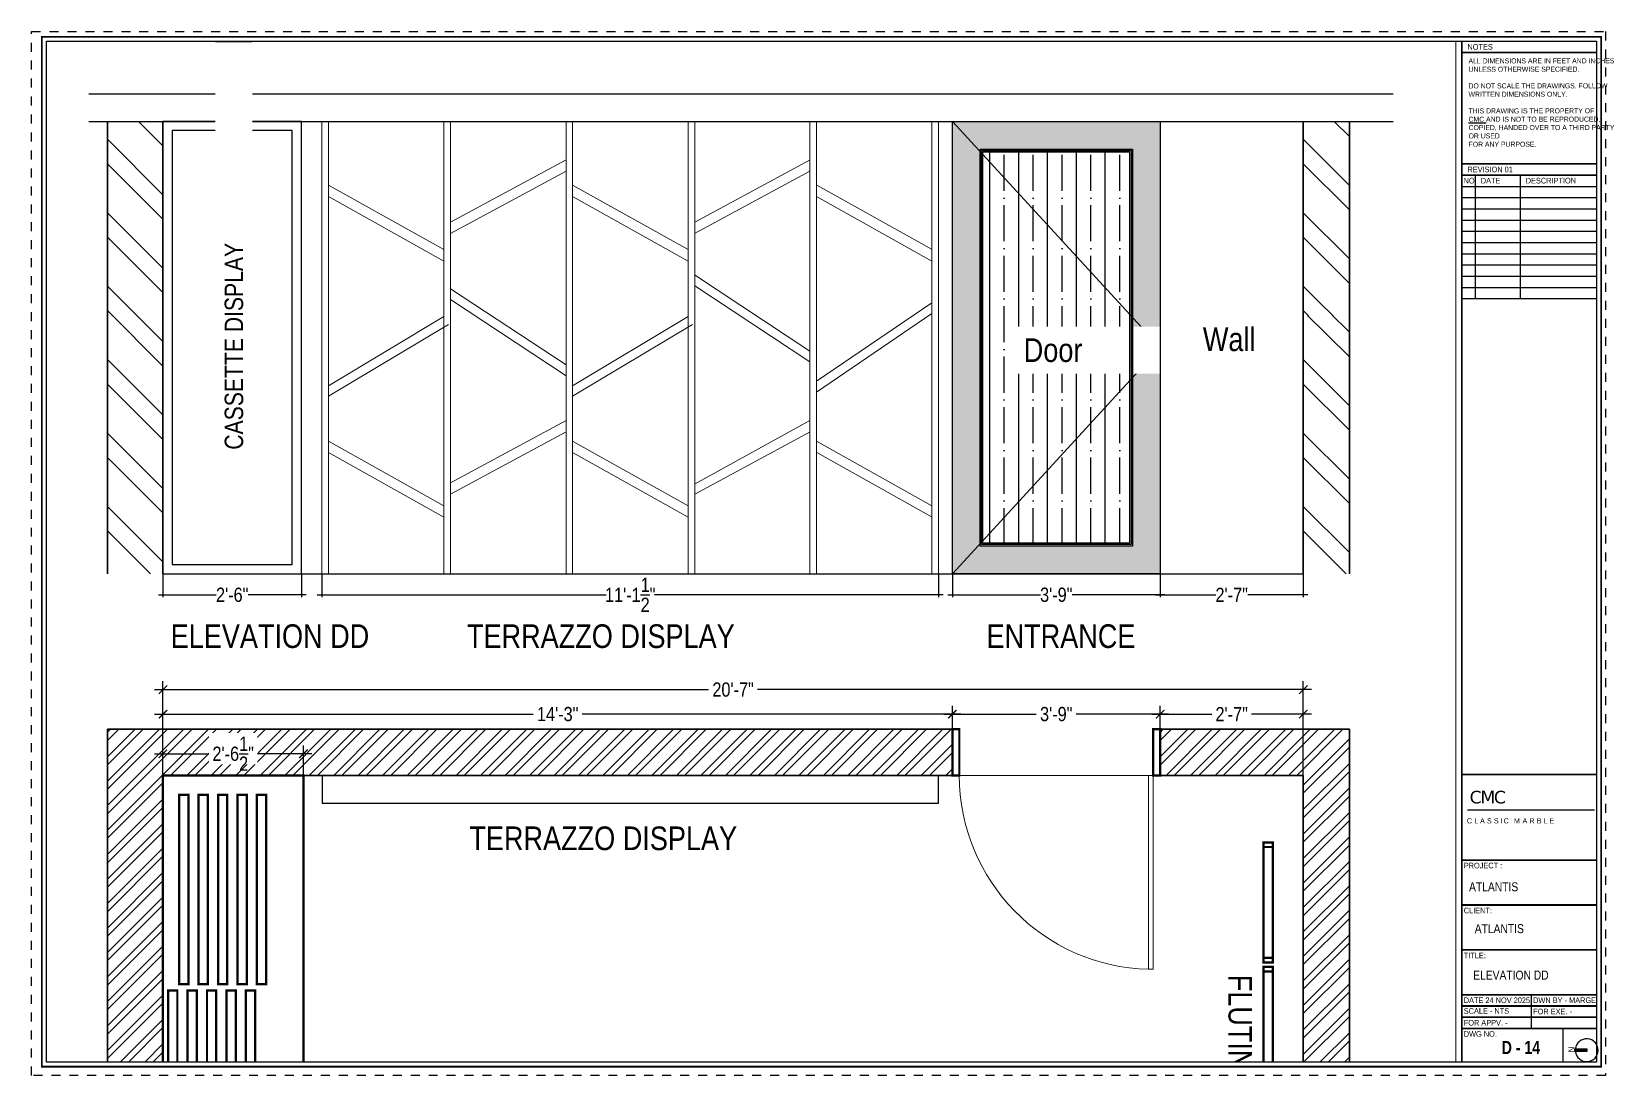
# Paper-space layout 'ELEVATION DD' of a CAD drawing. Header units: inches. Extents: x -0.6 to 16.9, y -0.1 to 11.6.
# The model-space entities are those that its viewports show. They can reach past a viewport. Long polylines and large blocks are cut down to what shows.
import ezdxf

# ---------------------------------------------------------------- set-up
doc = ezdxf.new("R2010")
doc.units = ezdxf.units.IN
doc.header["$LTSCALE"] = 0.05
doc.header["$MEASUREMENT"] = 0
doc.header["$PDMODE"] = 3
doc.header["$PDSIZE"] = -4
for name, pattern in [('A2-XREF-115_FURN$0$HIDDEN', [0.375, 0.25, -0.125]), ('ACAD_ISO03W100', [30, 12, -18]), ('CONTINOUS', [0]), ('DASHED2', [0.375, 0.25, -0.125])]:
    doc.linetypes.add(name, pattern=pattern)
doc.layers.get('Defpoints').update_dxf_attribs({"linetype": 'DASHED2'})
for name, color, linetype in [('Civil Dimension - Text', 7, 'Continuous'), ('Eleavtion', 11, 'Continuous'), ('Flooring Layout', 7, 'Continuous'), ('Furniture text & dimension', 7, 'Continuous'), ('Rk_Sheet format', 40, 'Continuous'), ('Rk_Sheet Format text', 8, 'Continuous'), ('Sheet format', 1, 'Continuous'), ('text', 4, 'Continuous')]:
    doc.layers.add(name, color=color, linetype=linetype)
for name, color, linetype, lineweight in [('FURNITURE', 1, 'Continuous', 18), ('hatch', 7, 'Continuous', 25), ('WALL', 7, 'Continuous', 35)]:
    doc.layers.add(name, color=color, linetype=linetype, lineweight=lineweight)
doc.layers.add('Nplot', color=3, linetype='Continuous', plot=False)
doc.styles.add('4MMOF3-8', font='ARIALN.TTF', dxfattribs={"height": 5.12})
doc.styles.add('9-128OF1-4', font='ARIALN.TTF', dxfattribs={"height": 3.0792})
doc.styles.add('W1', font='')
doc.styles.add('W2', font='ARIALN.TTF')
doc.styles.get('W1').set_extended_font_data('Arial Black', italic=True)
doc.dimstyles.new('DIM 1-4', dxfattribs={"dimtxt": 3.0792, "dimasz": 1.82, "dimexe": 1.82, "dimexo": 0, "dimgap": 0.09, "dimtad": 0, "dimzin": 0, "dimdsep": 46, "dimlunit": 4, "dimtxsty": '9-128OF1-4', "dimblk": 'ARCHTICK', "dimcen": 1.8125, "dimdle": 1.82, "dimclrd": 8, "dimclre": 8, "dimadec": 0, "dimazin": 0, "dimtfac": 1, "dimtofl": 0, "dimtmove": 0, "dimatfit": 3, "dimldrblk": 'OPEN90', "dimfxl": 1, "dimtolj": 1, "dimtzin": 0, "dimlwd": -1, "dimarcsym": 0})
pattern_1 = [(225, (40678.6833, -16349.4024), (2.65165043, -2.65165043), []), (225, (40676.9155, -16349.4024), (2.65165043, -2.65165043), [])]

# ---------------------------------------------------------------- blocks, each defined once
blk = doc.blocks.new('_ArchTick')
at = {"color": 0, "const_width": 0.15}
blk.add_lwpolyline([(-0.5, -0.5), (0.5, 0.5)], dxfattribs=at)
blk = doc.blocks.new('*D484')
at = {"layer": 'Defpoints', "color": 0, "ltscale": 50, "transparency": 16777216}
for p in [(-43807.2, -11925.15), (-43673.62, -11925.15), (-43673.62, -11929.73)]:
    blk.add_point(p, dxfattribs=at)
at = {"layer": 'Flooring Layout', "color": 8, "linetype": 'ACAD_ISO03W100', "lineweight": -2, "ltscale": 50, "transparency": 16777216}
for p, q in [((-43807.2, -11925.15), (-43807.2, -11930.23)), ((-43673.62, -11925.15), (-43673.62, -11930.23))]:
    blk.add_line(p, q, dxfattribs=at)
at = {"layer": 'Flooring Layout', "color": 8, "linetype": 'ACAD_ISO03W100', "ltscale": 50, "transparency": 16777216}
for p, q in [((-43808.2, -11929.73), (-43745.64, -11929.73)), ((-43672.62, -11929.73), (-43735.17, -11929.73))]:
    blk.add_line(p, q, dxfattribs=at)
at = {"layer": 'Flooring Layout', "color": 8, "ltscale": 50, "transparency": 16777216, "xscale": 0.25, "yscale": 0.25, "zscale": 0.25, "rotation": 180}
blk.add_blockref('_ArchTick', (-43807.2, -11929.73), dxfattribs=at)
at = {"layer": 'Flooring Layout', "color": 8, "ltscale": 50, "transparency": 16777216, "xscale": 0.25, "yscale": 0.25, "zscale": 0.25}
blk.add_blockref('_ArchTick', (-43673.62, -11929.73), dxfattribs=at)
at = {"layer": 'Flooring Layout', "color": 0, "ltscale": 50, "transparency": 16777216, "insert": (-43740.41, -11929.73), "char_height": 3.0792, "attachment_point": 5, "style": '9-128OF1-4'}
blk.add_mtext('\\A1;11\'-1{\\H1x;\\S1/2;}"', dxfattribs=at)
blk = doc.blocks.new('_Open90')
at = {"color": 0, "linetype": 'ByBlock', "lineweight": -2}
for p, q in [((0, 0), (-1, 0)), ((-0.5, 0.5), (0, 0)), ((0, 0), (-0.5, -0.5))]:
    blk.add_line(p, q, dxfattribs=at)
blk = doc.blocks.new('*D494')
at = {"layer": 'Defpoints', "color": 0, "ltscale": 50, "transparency": 16777216}
for p in [(-43670.62, -11925.15), (-43625.62, -11925.15), (-43625.62, -11929.73)]:
    blk.add_point(p, dxfattribs=at)
at = {"layer": 'Flooring Layout', "color": 8, "linetype": 'ACAD_ISO03W100', "lineweight": -2, "ltscale": 50, "transparency": 16777216}
for p, q in [((-43670.62, -11925.15), (-43670.62, -11930.23)), ((-43625.62, -11925.15), (-43625.62, -11930.23))]:
    blk.add_line(p, q, dxfattribs=at)
at = {"layer": 'Flooring Layout', "color": 8, "linetype": 'ACAD_ISO03W100', "ltscale": 50, "transparency": 16777216}
for p, q in [((-43671.62, -11929.73), (-43651.57, -11929.73)), ((-43624.62, -11929.73), (-43644.67, -11929.73))]:
    blk.add_line(p, q, dxfattribs=at)
at = {"layer": 'Flooring Layout', "color": 8, "ltscale": 50, "transparency": 16777216, "xscale": 0.25, "yscale": 0.25, "zscale": 0.25, "rotation": 180}
blk.add_blockref('_ArchTick', (-43670.62, -11929.73), dxfattribs=at)
at = {"layer": 'Flooring Layout', "color": 8, "ltscale": 50, "transparency": 16777216, "xscale": 0.25, "yscale": 0.25, "zscale": 0.25}
blk.add_blockref('_ArchTick', (-43625.62, -11929.73), dxfattribs=at)
at = {"layer": 'Flooring Layout', "color": 0, "ltscale": 50, "transparency": 16777216, "insert": (-43648.12, -11929.73), "char_height": 3.079, "attachment_point": 5, "style": '9-128OF1-4'}
blk.add_mtext('\\A1;3\'-9"', dxfattribs=at)
blk = doc.blocks.new('*D495')
at = {"layer": 'Defpoints', "color": 0, "ltscale": 50, "transparency": 16777216}
for p in [(-43625.62, -11925.15), (-43594.62, -11925.15), (-43594.62, -11929.73)]:
    blk.add_point(p, dxfattribs=at)
at = {"layer": 'Flooring Layout', "color": 8, "linetype": 'ACAD_ISO03W100', "lineweight": -2, "ltscale": 50, "transparency": 16777216}
for p, q in [((-43625.62, -11925.15), (-43625.62, -11930.23)), ((-43594.62, -11925.15), (-43594.62, -11930.23))]:
    blk.add_line(p, q, dxfattribs=at)
at = {"layer": 'Flooring Layout', "color": 8, "linetype": 'ACAD_ISO03W100', "ltscale": 50, "transparency": 16777216}
for p, q in [((-43626.62, -11929.73), (-43613.59, -11929.73)), ((-43593.62, -11929.73), (-43606.65, -11929.73))]:
    blk.add_line(p, q, dxfattribs=at)
at = {"layer": 'Flooring Layout', "color": 8, "ltscale": 50, "transparency": 16777216, "xscale": 0.25, "yscale": 0.25, "zscale": 0.25, "rotation": 180}
blk.add_blockref('_ArchTick', (-43625.62, -11929.73), dxfattribs=at)
at = {"layer": 'Flooring Layout', "color": 8, "ltscale": 50, "transparency": 16777216, "xscale": 0.25, "yscale": 0.25, "zscale": 0.25}
blk.add_blockref('_ArchTick', (-43594.62, -11929.73), dxfattribs=at)
at = {"layer": 'Flooring Layout', "color": 0, "ltscale": 50, "transparency": 16777216, "insert": (-43610.12, -11929.73), "char_height": 3.079, "attachment_point": 5, "style": '9-128OF1-4'}
blk.add_mtext('\\A1;2\'-7"', dxfattribs=at)
blk = doc.blocks.new('*D496')
at = {"layer": 'Defpoints', "color": 0, "ltscale": 50, "transparency": 16777216}
for p in [(-43841.62, -11925.15), (-43811.62, -11925.15), (-43841.62, -11929.73)]:
    blk.add_point(p, dxfattribs=at)
at = {"layer": 'Flooring Layout', "color": 8, "linetype": 'ACAD_ISO03W100', "lineweight": -2, "ltscale": 50, "transparency": 16777216}
for p, q in [((-43841.62, -11925.15), (-43841.62, -11930.23)), ((-43811.62, -11925.15), (-43811.62, -11930.23))]:
    blk.add_line(p, q, dxfattribs=at)
at = {"layer": 'Flooring Layout', "color": 8, "linetype": 'ACAD_ISO03W100', "ltscale": 50, "transparency": 16777216}
for p, q in [((-43842.62, -11929.73), (-43830.09, -11929.73)), ((-43810.62, -11929.73), (-43823.15, -11929.73))]:
    blk.add_line(p, q, dxfattribs=at)
at = {"layer": 'Flooring Layout', "color": 8, "ltscale": 50, "transparency": 16777216, "xscale": 0.25, "yscale": 0.25, "zscale": 0.25, "rotation": 180}
blk.add_blockref('_ArchTick', (-43841.62, -11929.73), dxfattribs=at)
at = {"layer": 'Flooring Layout', "color": 8, "ltscale": 50, "transparency": 16777216, "xscale": 0.25, "yscale": 0.25, "zscale": 0.25}
blk.add_blockref('_ArchTick', (-43811.62, -11929.73), dxfattribs=at)
at = {"layer": 'Flooring Layout', "color": 0, "ltscale": 50, "transparency": 16777216, "insert": (-43826.62, -11929.73), "char_height": 3.079, "attachment_point": 5, "style": '9-128OF1-4'}
blk.add_mtext('\\A1;2\'-6"', dxfattribs=at)
blk = doc.blocks.new('*D942')
at = {"layer": 'Civil Dimension - Text', "color": 8, "linetype": 'CONTINOUS', "lineweight": -2, "ltscale": 50, "transparency": 16777216}
for p, q in [((-43625.62, -11958.85), (-43625.62, -11953.76)), ((-43594.62, -11974.3), (-43594.62, -11953.76))]:
    blk.add_line(p, q, dxfattribs=at)
at = {"layer": 'Civil Dimension - Text', "color": 8, "linetype": 'CONTINOUS', "ltscale": 50, "transparency": 16777216}
for p, q in [((-43627.44, -11955.58), (-43613.59, -11955.58)), ((-43592.8, -11955.58), (-43606.65, -11955.58))]:
    blk.add_line(p, q, dxfattribs=at)
at = {"layer": 'Defpoints', "color": 0, "ltscale": 50, "transparency": 16777216}
for p in [(-43625.62, -11955.58), (-43625.62, -11958.85), (-43594.62, -11974.3)]:
    blk.add_point(p, dxfattribs=at)
at = {"layer": 'Civil Dimension - Text', "color": 8, "ltscale": 50, "transparency": 16777216, "xscale": 1.82, "yscale": 1.82, "zscale": 1.82, "rotation": 180}
blk.add_blockref('_ArchTick', (-43625.62, -11955.58), dxfattribs=at)
at = {"layer": 'Civil Dimension - Text', "color": 8, "ltscale": 50, "transparency": 16777216, "xscale": 1.82, "yscale": 1.82, "zscale": 1.82}
blk.add_blockref('_ArchTick', (-43594.62, -11955.58), dxfattribs=at)
at = {"layer": 'Civil Dimension - Text', "color": 0, "ltscale": 50, "transparency": 16777216, "insert": (-43610.12, -11955.58), "char_height": 3.079, "attachment_point": 5, "style": '9-128OF1-4', "bg_fill": 3, "box_fill_scale": 1.25, "bg_fill_color": 256, "bg_fill_true_color": 13158600, "bg_fill_transparency": 0}
blk.add_mtext('\\A1;2\'-7"', dxfattribs=at)
blk = doc.blocks.new('*D943')
at = {"layer": 'Civil Dimension - Text', "color": 8, "linetype": 'CONTINOUS', "lineweight": -2, "ltscale": 50, "transparency": 16777216}
for p, q in [((-43670.62, -11964.3), (-43670.62, -11953.76)), ((-43625.62, -11958.85), (-43625.62, -11953.76))]:
    blk.add_line(p, q, dxfattribs=at)
at = {"layer": 'Civil Dimension - Text', "color": 8, "linetype": 'CONTINOUS', "ltscale": 50, "transparency": 16777216}
for p, q in [((-43672.44, -11955.58), (-43651.57, -11955.58)), ((-43623.8, -11955.58), (-43644.67, -11955.58))]:
    blk.add_line(p, q, dxfattribs=at)
at = {"layer": 'Defpoints', "color": 0, "ltscale": 50, "transparency": 16777216}
for p in [(-43670.62, -11955.58), (-43625.62, -11958.85), (-43670.62, -11964.3)]:
    blk.add_point(p, dxfattribs=at)
at = {"layer": 'Civil Dimension - Text', "color": 8, "ltscale": 50, "transparency": 16777216, "xscale": 1.82, "yscale": 1.82, "zscale": 1.82, "rotation": 180}
blk.add_blockref('_ArchTick', (-43670.62, -11955.58), dxfattribs=at)
at = {"layer": 'Civil Dimension - Text', "color": 8, "ltscale": 50, "transparency": 16777216, "xscale": 1.82, "yscale": 1.82, "zscale": 1.82}
blk.add_blockref('_ArchTick', (-43625.62, -11955.58), dxfattribs=at)
at = {"layer": 'Civil Dimension - Text', "color": 0, "ltscale": 50, "transparency": 16777216, "insert": (-43648.12, -11955.58), "char_height": 3.079, "attachment_point": 5, "style": '9-128OF1-4', "bg_fill": 3, "box_fill_scale": 1.25, "bg_fill_color": 256, "bg_fill_true_color": 13158600, "bg_fill_transparency": 0}
blk.add_mtext('\\A1;3\'-9"', dxfattribs=at)
blk = doc.blocks.new('*D944')
at = {"layer": 'Civil Dimension - Text', "color": 8, "linetype": 'CONTINOUS', "lineweight": -2, "ltscale": 50, "transparency": 16777216}
for p, q in [((-43841.62, -11974.3), (-43841.62, -11953.76)), ((-43670.62, -11964.3), (-43670.62, -11953.76))]:
    blk.add_line(p, q, dxfattribs=at)
at = {"layer": 'Civil Dimension - Text', "color": 8, "linetype": 'CONTINOUS', "ltscale": 50, "transparency": 16777216}
for p, q in [((-43843.44, -11955.58), (-43760.43, -11955.58)), ((-43668.8, -11955.58), (-43751.81, -11955.58))]:
    blk.add_line(p, q, dxfattribs=at)
at = {"layer": 'Defpoints', "color": 0, "ltscale": 50, "transparency": 16777216}
for p in [(-43841.62, -11955.58), (-43670.62, -11964.3), (-43841.62, -11974.3)]:
    blk.add_point(p, dxfattribs=at)
at = {"layer": 'Civil Dimension - Text', "color": 8, "ltscale": 50, "transparency": 16777216, "xscale": 1.82, "yscale": 1.82, "zscale": 1.82, "rotation": 180}
blk.add_blockref('_ArchTick', (-43841.62, -11955.58), dxfattribs=at)
at = {"layer": 'Civil Dimension - Text', "color": 8, "ltscale": 50, "transparency": 16777216, "xscale": 1.82, "yscale": 1.82, "zscale": 1.82}
blk.add_blockref('_ArchTick', (-43670.62, -11955.58), dxfattribs=at)
at = {"layer": 'Civil Dimension - Text', "color": 0, "ltscale": 50, "transparency": 16777216, "insert": (-43756.12, -11955.58), "char_height": 3.079, "attachment_point": 5, "style": '9-128OF1-4', "bg_fill": 3, "box_fill_scale": 1.25, "bg_fill_color": 256, "bg_fill_true_color": 13158600, "bg_fill_transparency": 0}
blk.add_mtext('\\A1;14\'-3"', dxfattribs=at)
blk = doc.blocks.new('*D941')
at = {"layer": 'Civil Dimension - Text', "color": 8, "linetype": 'CONTINOUS', "ltscale": 50, "transparency": 16777216}
for p, q in [((-43843.44, -11950.27), (-43722.57, -11950.27)), ((-43592.8, -11950.27), (-43713.67, -11950.27))]:
    blk.add_line(p, q, dxfattribs=at)
at = {"layer": 'Civil Dimension - Text', "color": 8, "linetype": 'CONTINOUS', "lineweight": -2, "ltscale": 50, "transparency": 16777216}
for p, q in [((-43841.62, -11981.8), (-43841.62, -11948.45)), ((-43594.62, -11981.8), (-43594.62, -11948.45))]:
    blk.add_line(p, q, dxfattribs=at)
at = {"layer": 'Defpoints', "color": 0, "ltscale": 50, "transparency": 16777216}
for p in [(-43841.62, -11950.27), (-43841.62, -11981.8), (-43594.62, -11981.8)]:
    blk.add_point(p, dxfattribs=at)
at = {"layer": 'Civil Dimension - Text', "color": 8, "ltscale": 50, "transparency": 16777216, "xscale": 1.82, "yscale": 1.82, "zscale": 1.82, "rotation": 180}
blk.add_blockref('_ArchTick', (-43841.62, -11950.27), dxfattribs=at)
at = {"layer": 'Civil Dimension - Text', "color": 8, "ltscale": 50, "transparency": 16777216, "xscale": 1.82, "yscale": 1.82, "zscale": 1.82}
blk.add_blockref('_ArchTick', (-43594.62, -11950.27), dxfattribs=at)
at = {"layer": 'Civil Dimension - Text', "color": 0, "ltscale": 50, "transparency": 16777216, "insert": (-43718.12, -11950.27), "char_height": 3.079, "attachment_point": 5, "style": '9-128OF1-4', "bg_fill": 3, "box_fill_scale": 1.25, "bg_fill_color": 256, "bg_fill_true_color": 13158600, "bg_fill_transparency": 0}
blk.add_mtext('\\A1;20\'-7"', dxfattribs=at)
blk = doc.blocks.new('*D948')
at = {"layer": 'Defpoints', "color": 0, "ltscale": 50, "transparency": 16777216}
for p in [(-43841.62, -11964.16), (-43841.62, -11968.85), (-43811.2, -11968.85)]:
    blk.add_point(p, dxfattribs=at)
at = {"layer": 'Flooring Layout', "color": 8, "linetype": 'ACAD_ISO03W100', "lineweight": -2, "ltscale": 50, "transparency": 16777216}
for p, q in [((-43841.62, -11968.85), (-43841.62, -11962.34)), ((-43811.2, -11968.85), (-43811.2, -11962.34))]:
    blk.add_line(p, q, dxfattribs=at)
at = {"layer": 'Flooring Layout', "color": 8, "linetype": 'ACAD_ISO03W100', "ltscale": 50, "transparency": 16777216}
for p, q in [((-43843.44, -11964.16), (-43830.8, -11964.16)), ((-43809.38, -11964.16), (-43822.01, -11964.16))]:
    blk.add_line(p, q, dxfattribs=at)
at = {"layer": 'Flooring Layout', "color": 8, "ltscale": 50, "transparency": 16777216, "xscale": 1.82, "yscale": 1.82, "zscale": 1.82, "rotation": 180}
blk.add_blockref('_ArchTick', (-43841.62, -11964.16), dxfattribs=at)
at = {"layer": 'Flooring Layout', "color": 8, "ltscale": 50, "transparency": 16777216, "xscale": 1.82, "yscale": 1.82, "zscale": 1.82}
blk.add_blockref('_ArchTick', (-43811.2, -11964.16), dxfattribs=at)
at = {"layer": 'Flooring Layout', "color": 0, "ltscale": 50, "transparency": 16777216, "insert": (-43826.41, -11964.16), "char_height": 3.0792, "attachment_point": 5, "style": '9-128OF1-4', "bg_fill": 3, "box_fill_scale": 1.25, "bg_fill_color": 256, "bg_fill_true_color": 13158600, "bg_fill_transparency": 0}
blk.add_mtext('\\A1;2\'-6{\\H1x;\\S1/2;}"', dxfattribs=at)

msp = doc.modelspace()

# ---------------------------------------------------------------- hatches: boundary and pattern name
at = {"layer": 'Flooring Layout', "ltscale": 50, "true_color": 0xc7c8ca}
h = msp.add_hatch(color=9, dxfattribs=at)
h.dxf.hatch_style = 1
h.paths.add_polyline_path([(-43625.61698, -11827.14599), (-43670.61698, -11827.14599), (-43670.61698, -11925.14599), (-43625.61698, -11925.14599)])
h.paths.add_polyline_path([(-43631.61698, -11833.14599), (-43631.61698, -11919.14599), (-43664.61698, -11919.14599), (-43664.61698, -11833.14599)], flags=16)
at = {"layer": 'Flooring Layout', "ltscale": 50, "true_color": 0x5e67af}
h = msp.add_hatch(dxfattribs=at)
h.set_pattern_fill('ANSI35', color=165, scale=25, angle=45)
h.paths.add_polyline_path([(-43632.23698, -11833.76599), (-43663.99698, -11833.76599), (-43663.99698, -11834.35444), (-43632.23698, -11868.93755)])
h = msp.add_hatch(dxfattribs=at)
h.set_pattern_fill('ANSI35', color=165, scale=25, angle=45)
h.paths.add_polyline_path([(-43663.99698, -11834.35444), (-43663.99698, -11917.93755), (-43632.23698, -11883.35444), (-43632.23698, -11868.93755)])
h.paths.add_polyline_path([(-43656.8838, -11882.04708), (-43641.53427, -11882.04708), (-43641.53427, -11871.38798), (-43656.8838, -11871.38798)], flags=24)
h = msp.add_hatch(dxfattribs=at)
h.set_pattern_fill('ANSI35', color=165, scale=25, angle=45)
h.paths.add_polyline_path([(-43632.23698, -11883.35444), (-43663.99698, -11917.93755), (-43663.99698, -11918.52599), (-43632.23698, -11918.52599)])
at = {"layer": 'hatch', "ltscale": 0.25}
h = msp.add_hatch(dxfattribs=at)
h.set_pattern_fill('ANSI32', color=8, scale=30, angle=270)
h.paths.add_polyline_path([(-43841.61698, -11827.14599), (-43853.61698, -11827.14599), (-43853.61698, -11925.14599), (-43841.61698, -11925.14599)])
h = msp.add_hatch(dxfattribs=at)
h.set_pattern_fill('ANSI32', color=8, scale=10, angle=540)
h.set_pattern_definition(pattern_1)
h.paths.add_polyline_path([(-43853.61698, -12131.81595), (-43841.61698, -12131.81595), (-43841.61698, -11968.84989), (-43670.61698, -11968.84989), (-43670.61698, -11958.84989), (-43853.61698, -11958.84989)])
h = msp.add_hatch(dxfattribs=at)
h.set_pattern_fill('ANSI32', color=8, scale=10, angle=540)
h.set_pattern_definition(pattern_1)
h.paths.add_polyline_path([(-43594.61698, -12131.84989), (-43584.61698, -12131.84989), (-43584.61698, -11958.84989), (-43625.61698, -11958.84989), (-43625.61698, -11968.84989), (-43594.61698, -11968.84989)])

# ---------------------------------------------------------------- linework, layer by layer
at = {"layer": 'Eleavtion', "ltscale": 50}
for p, q in [((-43857.65716, -11821.14599), (-43575.12208, -11821.14599)), ((-43857.65716, -11827.14599), (-43575.12208, -11827.14599))]:
    msp.add_line(p, q, dxfattribs=at)
at = {"layer": 'Flooring Layout', "lineweight": 35, "ltscale": 50}
msp.add_line((-43853.61698, -11925.14599), (-43853.61698, -11827.14599), dxfattribs=at)
at = {"layer": 'Flooring Layout', "ltscale": 50}
for p, q in [((-43841.61698, -11925.14599), (-43841.61698, -11827.14599)), ((-43670.61698, -11925.14599), (-43670.61698, -11827.14599)), ((-43625.61698, -11827.14599), (-43625.61698, -11925.14599)), ((-43841.61698, -11925.14599), (-43594.61698, -11925.14599))]:
    msp.add_line(p, q, dxfattribs=at)
at = {"layer": 'Flooring Layout', "linetype": 'A2-XREF-115_FURN$0$HIDDEN', "ltscale": 200}
for p, q in [((-43670.61698, -11827.14599), (-43625.61698, -11876.14599)), ((-43625.61698, -11876.14599), (-43670.61698, -11925.14599))]:
    msp.add_line(p, q, dxfattribs=at)
at = {"layer": 'Flooring Layout', "ltscale": 50}
for points in [[(-43811.61698, -11827.14599), (-43841.61698, -11827.14599), (-43841.61698, -11925.14599), (-43811.61698, -11925.14599)], [(-43811.61698, -11827.14599), (-43841.61698, -11827.14599), (-43841.61698, -11925.14599), (-43811.61698, -11925.14599)], [(-43811.61698, -11827.14599), (-43841.61698, -11827.14599), (-43841.61698, -11925.14599), (-43811.61698, -11925.14599)], [(-43813.61698, -11829.14599), (-43839.61698, -11829.14599), (-43839.61698, -11923.14599), (-43813.61698, -11923.14599)]]:
    msp.add_lwpolyline(points, close=True, dxfattribs=at)
at = {"layer": 'FURNITURE', "color": 244, "ltscale": 50, "true_color": 0x991b1e}
for p, q in [((-43752.87428, -11842.74442), (-43752.87428, -11827.14599)), ((-43700.05779, -11842.74442), (-43700.05779, -11827.14599))]:
    msp.add_line(p, q, dxfattribs=at)
at = {"layer": 'FURNITURE', "color": 244, "linetype": 'A2-XREF-115_FURN$0$HIDDEN', "ltscale": 200, "true_color": 0x991b1e}
for p, q in [((-43754.3151, -11835.46064), (-43779.3151, -11848.96064)), ((-43701.43347, -11835.46064), (-43726.43347, -11848.96064)), ((-43780.75592, -11854.93877), (-43805.75592, -11840.93877)), ((-43727.87428, -11854.93877), (-43752.87428, -11840.93877)), ((-43674.99265, -11854.93877), (-43699.99265, -11840.93877)), ((-43726.43347, -11862.81141), (-43701.49861, -11879.2716)), ((-43779.3151, -11865.7716), (-43754.3151, -11882.2716)), ((-43805.75592, -11886.70746), (-43779.78502, -11871.17624)), ((-43752.87428, -11886.70746), (-43726.90339, -11871.17624)), ((-43700.05779, -11885.78294), (-43675.05779, -11868.79081)), ((-43779.3151, -11907.89477), (-43754.3151, -11894.39477)), ((-43726.43347, -11907.89477), (-43701.43347, -11894.39477)), ((-43780.75592, -11912.90876), (-43805.75592, -11898.90876)), ((-43727.87428, -11912.90876), (-43752.87428, -11898.90876)), ((-43674.99265, -11912.90876), (-43699.99265, -11898.90876))]:
    msp.add_line(p, q, dxfattribs=at)
at = {"layer": 'FURNITURE', "color": 30, "ltscale": 50, "true_color": 0xf26722}
for p, q in [((-43754.3151, -11837.9277), (-43779.3151, -11851.4277)), ((-43701.49861, -11837.9277), (-43726.49861, -11851.4277)), ((-43780.75592, -11857.4277), (-43805.75592, -11843.4277)), ((-43727.87428, -11857.4277), (-43752.87428, -11843.4277)), ((-43675.05779, -11857.4277), (-43700.05779, -11843.4277)), ((-43726.49861, -11860.4277), (-43701.49861, -11876.9277)), ((-43779.3151, -11863.4277), (-43754.3151, -11879.9277)), ((-43700.05779, -11883.41983), (-43675.05779, -11866.4277)), ((-43805.75592, -11884.41983), (-43780.75592, -11869.4277)), ((-43752.87428, -11884.41983), (-43727.87428, -11869.4277)), ((-43779.3151, -11905.4277), (-43754.3151, -11891.9277)), ((-43726.49861, -11905.75797), (-43701.49861, -11891.9277)), ((-43780.75592, -11910.41983), (-43805.75592, -11896.41983)), ((-43727.87428, -11910.41983), (-43752.87428, -11896.41983)), ((-43675.05779, -11910.41983), (-43700.05779, -11896.41983))]:
    msp.add_line(p, q, dxfattribs=at)
at = {"layer": 'FURNITURE', "ltscale": 50}
for p, q in [((-43627.11698, -11968.84989), (-43669.11698, -11968.84989)), ((-43628.11698, -12010.84989), (-43628.11698, -11968.84989)), ((-43627.11698, -11968.84989), (-43627.11698, -12010.84989)), ((-43594.61698, -11968.84989), (-43594.61698, -12131.84989)), ((-43627.11698, -12010.84989), (-43628.11698, -12010.84989))]:
    msp.add_line(p, q, dxfattribs=at)
at = {"layer": 'FURNITURE', "color": 244, "ltscale": 50, "true_color": 0x991b1e}
for points in [[(-43805.75592, -11827.14599), (-43807.19673, -11827.14599), (-43807.19673, -11925.14599), (-43805.75592, -11925.14599)], [(-43779.3151, -11827.14599), (-43780.75592, -11827.14599), (-43780.75592, -11925.14599), (-43779.3151, -11925.14599)], [(-43752.87428, -11827.14599), (-43754.3151, -11827.14599), (-43754.3151, -11925.14599), (-43752.87428, -11925.14599)], [(-43726.43347, -11827.14599), (-43727.87428, -11827.14599), (-43727.87428, -11925.14599), (-43726.43347, -11925.14599)], [(-43700.05779, -11827.14599), (-43701.49861, -11827.14599), (-43701.49861, -11925.14599), (-43700.05779, -11925.14599)], [(-43673.61698, -11827.14599), (-43675.05779, -11827.14599), (-43675.05779, -11925.14599), (-43673.61698, -11925.14599)]]:
    msp.add_lwpolyline(points, close=True, dxfattribs=at)
at = {"layer": 'FURNITURE', "ltscale": 50, "const_width": 0.5}
for points in [[(-43670.61698, -11968.84989), (-43670.61698, -11958.84989), (-43669.11698, -11958.84989), (-43669.11698, -11968.84989), (-43670.61698, -11968.84989)], [(-43627.11698, -11968.84989), (-43627.11698, -11958.84989), (-43625.61698, -11958.84989), (-43625.61698, -11968.84989), (-43627.11698, -11968.84989)], [(-43836.11496, -11973.07084), (-43838.11496, -11973.07084), (-43838.11496, -12014.07084), (-43836.11496, -12014.07084), (-43836.11496, -11973.07084)], [(-43831.90157, -11973.07084), (-43833.90157, -11973.07084), (-43833.90157, -12014.07084), (-43831.90157, -12014.07084), (-43831.90157, -11973.07084)], [(-43827.68817, -11973.07084), (-43829.68817, -11973.07084), (-43829.68817, -12014.07084), (-43827.68817, -12014.07084), (-43827.68817, -11973.07084)], [(-43823.47478, -11973.07084), (-43825.47478, -11973.07084), (-43825.47478, -12014.07084), (-43823.47478, -12014.07084), (-43823.47478, -11973.07084)], [(-43819.26138, -11973.07084), (-43821.26138, -11973.07084), (-43821.26138, -12014.07084), (-43819.26138, -12014.07084), (-43819.26138, -11973.07084)], [(-43603.21112, -11984.3602), (-43603.21112, -11983.3602), (-43601.21112, -11983.3602), (-43601.21112, -11984.3602), (-43603.21112, -11984.3602)], [(-43603.21112, -12008.3602), (-43603.21112, -12009.3602), (-43601.21112, -12009.3602), (-43601.21112, -12008.3602), (-43603.21112, -12008.3602)], [(-43603.21112, -12011.35505), (-43603.21112, -12010.35505), (-43601.21112, -12010.35505), (-43601.21112, -12011.35505), (-43603.21112, -12011.35505)], [(-43838.50541, -12015.4385), (-43840.50541, -12015.4385), (-43840.50541, -12056.4385), (-43838.50541, -12056.4385), (-43838.50541, -12015.4385)], [(-43834.29201, -12015.4385), (-43836.29201, -12015.4385), (-43836.29201, -12056.4385), (-43834.29201, -12056.4385), (-43834.29201, -12015.4385)], [(-43830.07862, -12015.4385), (-43832.07862, -12015.4385), (-43832.07862, -12056.4385), (-43830.07862, -12056.4385), (-43830.07862, -12015.4385)], [(-43825.86522, -12015.4385), (-43827.86522, -12015.4385), (-43827.86522, -12056.4385), (-43825.86522, -12056.4385), (-43825.86522, -12015.4385)], [(-43821.65183, -12015.4385), (-43823.65183, -12015.4385), (-43823.65183, -12056.4385), (-43821.65183, -12056.4385), (-43821.65183, -12015.4385)]]:
    msp.add_lwpolyline(points, dxfattribs=at)
for points in [[(-43811.19673, -12165.02757), (-43811.19673, -11968.84989), (-43841.61698, -11968.84989), (-43841.61698, -12165.02757)], [(-43603.21112, -11984.3602), (-43603.21112, -12008.3602), (-43601.21112, -12008.3602), (-43601.21112, -11984.3602)], [(-43603.21112, -12011.35505), (-43603.21112, -12035.35505), (-43601.21112, -12035.35505), (-43601.21112, -12011.35505)]]:
    msp.add_lwpolyline(points, close=True, dxfattribs=at)
at = {"layer": 'FURNITURE', "ltscale": 50}
msp.add_arc((-43627.09605, -11968.84137), 42.02093, 180.0116194, 268.6078262, dxfattribs=at)
at = {"layer": 'WALL', "ltscale": 0.25}
for p, q in [((-43853.61698, -11958.84989), (-43853.61698, -12134.84989)), ((-43670.61698, -11968.84989), (-43841.61698, -11968.84989)), ((-43841.61698, -11968.84989), (-43841.61698, -12134.84989))]:
    msp.add_line(p, q, dxfattribs=at)
for points in [[(-43670.61698, -11958.84989), (-43853.61698, -11958.84989)], [(-43670.61698, -11958.84989), (-43670.61698, -11968.84989)], [(-43625.61698, -11958.84989), (-43584.61698, -11958.84989), (-43584.61698, -12143.84989)], [(-43625.61698, -11958.84989), (-43625.61698, -11968.84989)], [(-43625.61698, -11968.84989), (-43594.61698, -11968.84989)], [(-43594.61698, -11968.84989), (-43594.61698, -12143.84989)]]:
    msp.add_lwpolyline(points, dxfattribs=at)

# ---------------------------------------------------------------- texts
at = {"layer": 'text', "ltscale": 50, "char_height": 5.12, "attachment_point": 4, "style": '4MMOF3-8', "bg_fill": 2}
for s, insert in [('TERRAZZO DISPLAY', (-43775.76951, -11938.71224)), ('ENTRANCE ', (-43663.22307, -11938.71224))]:
    msp.add_mtext_dynamic_manual_height_columns(s, width=86.3458436, gutter_width=15.396, heights=[26.62558], dxfattribs=dict(at, insert=insert))
at = {"layer": 'text', "ltscale": 50, "insert": (-43775.24981, -11982.51615), "char_height": 5.12, "width": 66.2810962, "attachment_point": 4, "style": '4MMOF3-8'}
msp.add_mtext('TERRAZZO DISPLAY', dxfattribs=at)
at = {"layer": 'text', "ltscale": 50, "insert": (-43608.30188, -12012.04161), "char_height": 5.12, "attachment_point": 4, "rotation": 270, "style": '4MMOF3-8'}
msp.add_mtext_dynamic_manual_height_columns('FLUTING SAMPLE DISPLAY-PIVOT', width=127.679357, gutter_width=15.396, heights=[0], dxfattribs=at)

# ---------------------------------------------------------------- dimensions: what is measured, and where the dimension line sits
at = {"layer": 'Flooring Layout', "ltscale": 50}
for base, p1, p2, picture, middle in [((-43841.61698, -11929.72657), (-43811.61698, -11925.14599), (-43841.61698, -11925.14599), '*D496', (-43826.61698, -11929.72657)), ((-43625.61698, -11929.72657), (-43670.61698, -11925.14599), (-43625.61698, -11925.14599), '*D494', (-43648.11698, -11929.72657)), ((-43594.61698, -11929.72657), (-43625.61698, -11925.14599), (-43594.61698, -11925.14599), '*D495', (-43610.11698, -11929.72657))]:
    dim = msp.add_linear_dim(base=base, p1=p1, p2=p2, dimstyle='DIM 1-4', override={"dimasz": 0.25, "dimexe": 0.5, "dimdle": 1, "dimtmove": 1, "dimfxl": 0.1875, "dimarcsym": 1}, dxfattribs=at)
    dim.commit()
    dim.dimension.update_dxf_attribs({"geometry": picture, "text_midpoint": middle})

# ---------------------------------------------------------------- next in the draw order: texts
at = {"layer": 'text', "ltscale": 50, "insert": (-43826.22318, -11898.27664), "char_height": 4, "attachment_point": 4, "rotation": 90, "style": '4MMOF3-8', "bg_fill": 2}
msp.add_mtext_dynamic_manual_height_columns('CASSETTE DISPLAY', width=86.3458436, gutter_width=15.396, heights=[26.62558], dxfattribs=at)
at = {"layer": 'text', "ltscale": 50, "insert": (-43655.16374, -11876.74372), "char_height": 5.12, "attachment_point": 4, "style": '4MMOF3-8', "bg_fill": 2}
msp.add_mtext_dynamic_manual_height_columns('Door', width=86.3458436, gutter_width=15.396, heights=[26.62558], dxfattribs=at)

# ---------------------------------------------------------------- next in the draw order: dimensions: what is measured, and where the dimension line sits
at = {"layer": 'Civil Dimension - Text', "ltscale": 50}
dim = msp.add_linear_dim(base=(-43625.61698, -11955.58375), p1=(-43594.61698, -11974.29765), p2=(-43625.61698, -11958.84989), dimstyle='DIM 1-4', override={"dimfxl": 0.1875, "dimtfill": 1, "dimarcsym": 1}, dxfattribs=at)
dim.commit()
dim.dimension.update_dxf_attribs({"geometry": '*D942', "text_midpoint": (-43610.11698, -11955.58375)})
at = {"layer": 'Flooring Layout', "ltscale": 50}
dim = msp.add_linear_dim(base=(-43673.61698, -11929.72657), p1=(-43807.19673, -11925.14599), p2=(-43673.61698, -11925.14599), dimstyle='DIM 1-4', override={"dimasz": 0.25, "dimexe": 0.5, "dimdle": 1, "dimtmove": 1, "dimfxl": 0.1875, "dimarcsym": 1}, dxfattribs=at)
dim.commit()
dim.dimension.update_dxf_attribs({"geometry": '*D484', "text_midpoint": (-43740.40685, -11929.72657)})

# ---------------------------------------------------------------- next in the draw order: linework, layer by layer
for points in [[(-43670.61698, -11827.14599), (-43625.61698, -11827.14599), (-43625.61698, -11925.14599), (-43670.61698, -11925.14599)], [(-43664.61698, -11833.14599), (-43631.61698, -11833.14599), (-43631.61698, -11919.14599), (-43664.61698, -11919.14599)], [(-43664.30698, -11833.45599), (-43631.92698, -11833.45599), (-43631.92698, -11918.83599), (-43664.30698, -11918.83599)], [(-43663.99698, -11833.76599), (-43632.23698, -11833.76599), (-43632.23698, -11918.52599), (-43663.99698, -11918.52599)]]:
    msp.add_lwpolyline(points, close=True, dxfattribs=at)

# ---------------------------------------------------------------- next in the draw order: texts
at = {"layer": 'text', "ltscale": 50, "char_height": 5.12, "attachment_point": 4, "style": '4MMOF3-8', "bg_fill": 2}
for s, insert in [('Wall', (-43616.36227, -11874.39516)), ('ELEVATION DD', (-43839.95298, -11938.71224))]:
    msp.add_mtext_dynamic_manual_height_columns(s, width=86.3458436, gutter_width=15.396, heights=[26.62558], dxfattribs=dict(at, insert=insert))

# ---------------------------------------------------------------- next in the draw order: dimensions: what is measured, and where the dimension line sits
at = {"layer": 'Civil Dimension - Text', "ltscale": 50}
dim = msp.add_linear_dim(base=(-43670.61698, -11955.58375), p1=(-43625.61698, -11958.84989), p2=(-43670.61698, -11964.29765), dimstyle='DIM 1-4', override={"dimfxl": 0.1875, "dimtfill": 1, "dimarcsym": 1}, dxfattribs=at)
dim.commit()
dim.dimension.update_dxf_attribs({"geometry": '*D943', "text_midpoint": (-43648.11698, -11955.58375)})

# ---------------------------------------------------------------- next in the draw order: hatches: boundary and pattern name
at = {"layer": 'hatch', "ltscale": 0.25}
h = msp.add_hatch(dxfattribs=at)
h.set_pattern_fill('ANSI32', color=8, scale=30, angle=270)
h.set_pattern_definition([(315, (259, 0), (7.9549513, 7.9549513), []), (315, (259, -5.303), (7.9549513, 7.9549513), [])])
h.paths.add_polyline_path([(-43584.61698, -11827.14599), (-43594.61698, -11827.14599), (-43594.61698, -11925.14599), (-43584.61698, -11925.14599)])

# ---------------------------------------------------------------- next in the draw order: linework, layer by layer
at = {"layer": 'Flooring Layout', "lineweight": 35, "ltscale": 50}
for p, q in [((-43594.61698, -11925.14599), (-43594.61698, -11827.14599)), ((-43584.61698, -11925.14599), (-43584.61698, -11827.14599))]:
    msp.add_line(p, q, dxfattribs=at)

# ---------------------------------------------------------------- next in the draw order: dimensions: what is measured, and where the dimension line sits
at = {"layer": 'Civil Dimension - Text', "ltscale": 50}
dim = msp.add_linear_dim(base=(-43841.61698, -11955.58375), p1=(-43670.61698, -11964.29765), p2=(-43841.61698, -11974.29765), dimstyle='DIM 1-4', override={"dimfxl": 0.1875, "dimtfill": 1, "dimarcsym": 1}, dxfattribs=at)
dim.commit()
dim.dimension.update_dxf_attribs({"geometry": '*D944', "text_midpoint": (-43756.11698, -11955.58375)})

# ---------------------------------------------------------------- next in the draw order: dimensions: what is measured, and where the dimension line sits
dim = msp.add_linear_dim(base=(-43841.61698, -11950.27244), p1=(-43594.61698, -11981.80072), p2=(-43841.61698, -11981.80072), dimstyle='DIM 1-4', override={"dimfxl": 0.1875, "dimtfill": 1, "dimarcsym": 1}, dxfattribs=at)
dim.commit()
dim.dimension.update_dxf_attribs({"geometry": '*D941', "text_midpoint": (-43718.11698, -11950.27244)})

# ---------------------------------------------------------------- next in the draw order: linework, layer by layer
at = {"layer": 'Flooring Layout', "ltscale": 50}
msp.add_lwpolyline([(-43807.11698, -11974.84989), (-43673.61698, -11974.84989), (-43673.61698, -11968.84989), (-43807.11698, -11968.84989)], close=True, dxfattribs=at)

# ---------------------------------------------------------------- next in the draw order: dimensions: what is measured, and where the dimension line sits
dim = msp.add_linear_dim(base=(-43841.61698, -11964.16032), p1=(-43811.19673, -11968.84989), p2=(-43841.61698, -11968.84989), dimstyle='DIM 1-4', override={"dimfxl": 0.1875, "dimtfill": 1, "dimarcsym": 1}, dxfattribs=at)
dim.commit()
dim.dimension.update_dxf_attribs({"geometry": '*D948', "text_midpoint": (-43826.40685, -11964.16032)})

psp = doc.layouts.new('ELEVATION DD')

# ---------------------------------------------------------------- hatches: boundary and pattern name
at = {"layer": 'Sheet format', "ltscale": 0.02}
psp.add_hatch(color=256, dxfattribs=at).paths.add_polyline_path([(16.547, 0.243), (16.547, 0.212), (16.68, 0.212), (16.68, 0.243)])

# ---------------------------------------------------------------- linework, layer by layer
at = {"layer": 'Defpoints', "color": 6, "ltscale": 0.03}
psp.add_lwpolyline([(16.889, -0.055), (-0.632, -0.055), (-0.632, 11.57), (16.889, 11.57)], close=True, dxfattribs=at)
at = {"layer": 'Furniture text & dimension', "ltscale": 50}
psp.add_line((15.354, 2.905), (16.765, 2.905), dxfattribs=at)
at = {"layer": 'Rk_Sheet format', "ltscale": 0.03}
psp.add_lwpolyline([(16.547, 0.212), (16.547, 0.243), (16.68, 0.243), (16.68, 0.212)], close=True, dxfattribs=at)
at = {"layer": 'Sheet format', "color": 2, "ltscale": 0.02}
for p, q in [((15.438, 9.97), (15.438, 8.595)), ((15.938, 9.97), (15.938, 8.595)), ((16.062, 0.844), (16.062, 0.469)), ((16.415, 0.469), (16.415, 0.094))]:
    psp.add_line(p, q, dxfattribs=at)
at = {"layer": 'Sheet format', "ltscale": 0.02, "const_width": 0.0197}
psp.add_lwpolyline([(16.84, 0.044), (-0.517, 0.044), (-0.517, 11.511), (16.84, 11.511)], close=True, dxfattribs=at)
at = {"layer": 'Sheet format', "color": 2, "ltscale": 0.02}
psp.add_lwpolyline([(16.79, 0.094), (-0.467, 0.094), (-0.467, 11.461), (16.79, 11.461)], close=True, dxfattribs=at)
at = {"layer": 'Sheet format', "ltscale": 0.02, "const_width": 0.0197}
for points in [[(15.29, 11.461), (15.29, 0.094)], [(15.29, 11.336), (16.79, 11.336)], [(15.29, 10.095), (16.79, 10.095)], [(15.29, 9.97), (16.79, 9.97)], [(16.79, 3.296), (15.29, 3.296)], [(16.79, 2.344), (15.29, 2.344)], [(16.79, 1.844), (15.29, 1.844)], [(16.79, 1.344), (15.29, 1.344)], [(16.79, 0.844), (15.29, 0.844)], [(16.79, 0.719), (15.29, 0.719)], [(16.79, 0.594), (15.29, 0.594)], [(16.79, 0.469), (15.29, 0.469)]]:
    psp.add_lwpolyline(points, dxfattribs=at)
at = {"layer": 'Sheet format', "color": 2, "ltscale": 0.02}
for points in [[(15.29, 9.845), (16.79, 9.845)], [(15.29, 9.72), (16.79, 9.72)], [(15.29, 9.595), (16.79, 9.595)], [(15.29, 9.47), (16.79, 9.47)], [(15.29, 9.345), (16.79, 9.345)], [(15.29, 9.22), (16.79, 9.22)], [(15.29, 9.095), (16.79, 9.095)], [(15.29, 8.97), (16.79, 8.97)], [(15.29, 8.845), (16.79, 8.845)], [(15.29, 8.72), (16.79, 8.72)], [(15.29, 8.595), (16.79, 8.595)]]:
    psp.add_lwpolyline(points, dxfattribs=at)
psp.add_lwpolyline([(16.554, 0.212, 0.941926), (16.807, 0.226, 0.938097), (16.554, 0.243, 0.938097)], format="xyb", dxfattribs=at)

# ---------------------------------------------------------------- texts
at = {"layer": 'Rk_Sheet Format text', "color": 0, "attachment_point": 1, "style": 'W2'}
for s, insert, char_height, width, rotation in [('NOTES', (15.352, 11.43), 0.0625, 1.42206, 0.0497), ('{\\C7;ALL DIMENSIONS ARE IN FEET AND INCHES UNLESS OTHERWISE SPECIFIED.\\P\\PDO NOT SCALE THE DRAWINGS. FOLLOW WRITTEN DIMENSIONS ONLY.\\P\\PTHIS DRAWING IS THE PROPERTY OF\\P\\LCMC \\lAND IS NOT TO BE REPRODUCED, COPIED, HANDED OVER TO A THIRD PARTY OR USED\\PFOR ANY PURPOSE.}', (15.364, 11.27), 0.05567, 1.4156, 0.0497), ('REVISION 01', (15.352, 10.065), 0.0625, 1.42206, 0.0497), ('NO.', (15.309, 9.94), 0.0625, 1.42206, 0.0497), ('DATE', (15.501, 9.94), 0.0625, 1.42206, 0.0497), ('DESCRIPTION', (16.001, 9.94), 0.0625, 1.42206, 0.0497), ('PROJECT :', (15.311, 2.314), 0.0625, 1.42206, 0.0497), ('ATLANTIS', (15.37, 2.096), 0.1, 1.4771, 0.0497), ('CLIENT:', (15.311, 1.814), 0.0625, 1.42206, 0.0497), ('ATLANTIS', (15.433, 1.63), 0.1, 1.4771, 0.0497), ('TITLE:', (15.311, 1.314), 0.0625, 1.42206, 0.0497), ('ELEVATION DD', (15.416, 1.112), 0.1, 1.31828, 0.0497), ('DATE 24 NOV 2025', (15.311, 0.814), 0.0625, 1.42206, 0.0497), ('DWN BY - MARGE', (16.083, 0.814), 0.0625, 1.42206, 0.0497), ('\\A1;SCALE - NTS', (15.311, 0.695), 0.0625, 1.42206, 0.0497), ('FOR APPV. - ', (15.311, 0.564), 0.0625, 1.42206, 0.0497), ('FOR EXE. - ', (16.083, 0.689), 0.0625, 1.42206, 0.0497), ('DWG NO.', (15.311, 0.439), 0.0625, 1.42206, 0.0497), ('{\\fImpact|b0|i0|c0|p34;D - 14}', (15.734, 0.33), 0.14598, 2.07599, 0.0497), ('N', (16.477, 0.204), 0.0664, 1.76285, 90.9184)]:
    psp.add_mtext(s, dxfattribs=dict(at, insert=insert, char_height=char_height, width=width, rotation=rotation))
at = {"layer": 'Rk_Sheet Format text', "color": 0, "attachment_point": 1}
for s, insert, char_height, width, style in [('{\\fVerdana|b0|i0|c0|p34;\\T0.9;\\C7;CMC}', (15.376, 3.115), 0.14009, 1.36276, 'W1'), ('{\\T1.45;\\C7;CLASSIC MARBLE}', (15.346, 2.81), 0.05781, 2.47777, 'W2')]:
    psp.add_mtext(s, dxfattribs=dict(at, insert=insert, char_height=char_height, width=width, style=style))

# ---------------------------------------------------------------- viewports
at = {"layer": 'Nplot', "lineweight": 53}
psp.add_viewport(center=(7.379, 5.777), size=(15.691, 11.36611), view_center_point=(-43714.20368, -11920.39128), view_height=221.1745979, dxfattribs=at)

doc.saveas('drawing.dxf')
